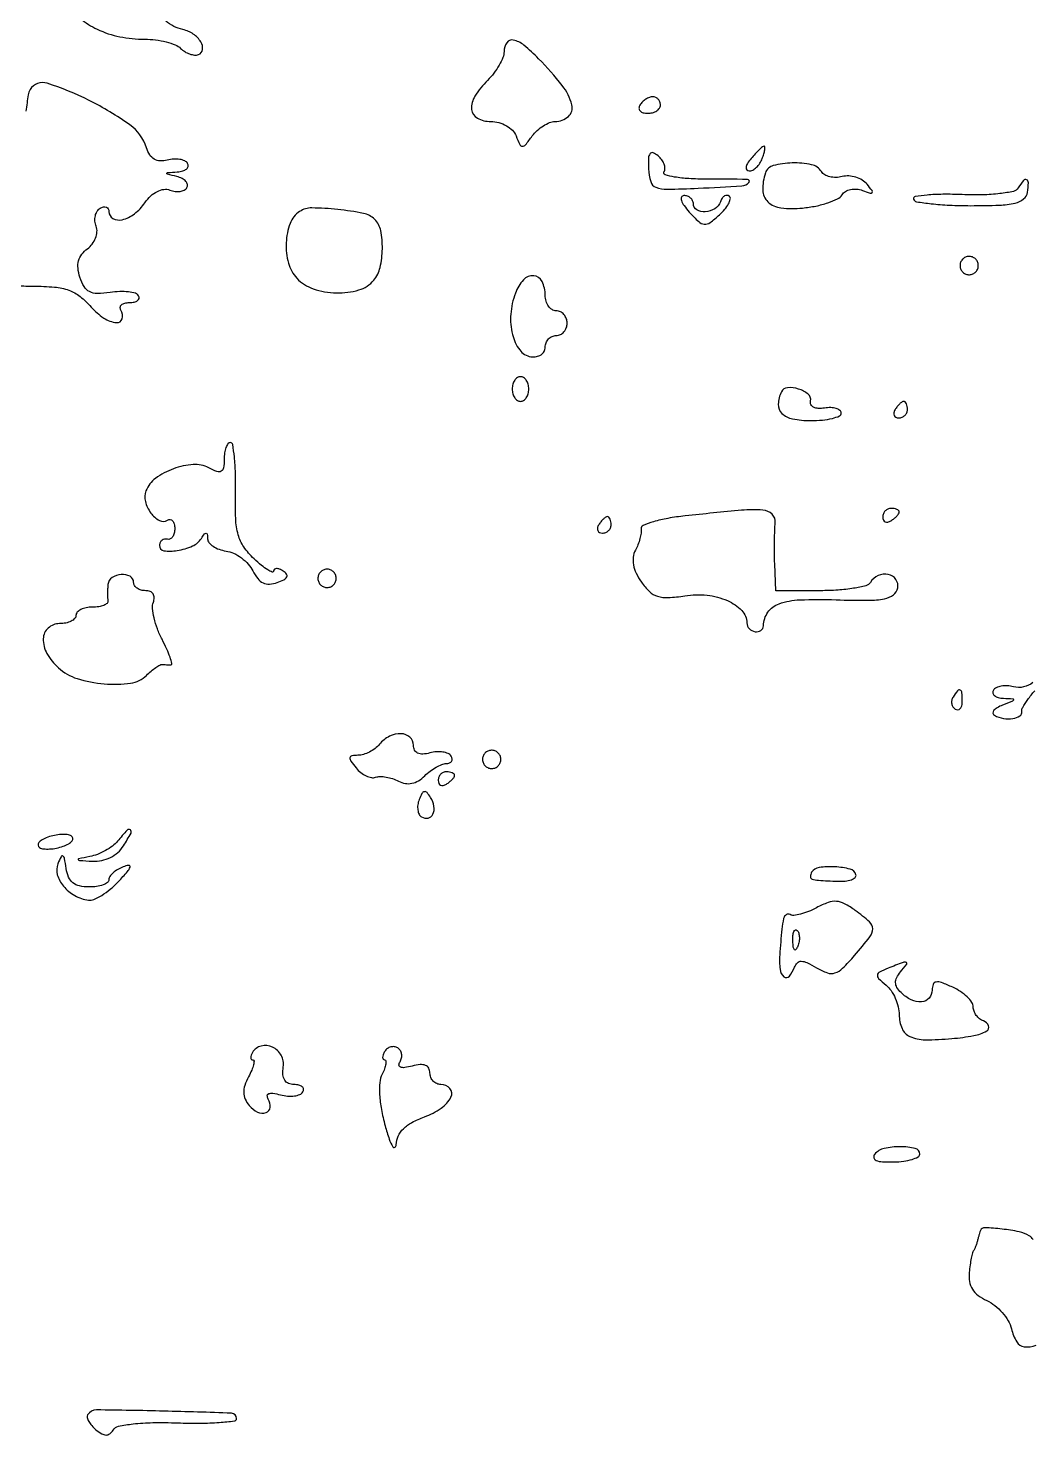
# Model space of a CAD drawing. Extents: x 0 to 5034, y 0 to 2560.
# Drawn here: x 1253.2 to 1375, y 575.2 to 746.3 of the extents above; entities that cross this region are included whole.
import ezdxf

# ---------------------------------------------------------------- set-up
doc = ezdxf.new("R2010")
doc.units = 0

msp = doc.modelspace()

# ---------------------------------------------------------------- linework, layer by layer
for points in [[(1259.513346, 747.544653, 0.068602), (1261.586474, 746.205061, 0.059181), (1264.318999, 745.304187, 0.050102), (1267.347053, 745, -0.030875), (1268.673964, 744.917985, -0.031528), (1269.971244, 744.673203, -0.03322), (1271.063992, 744.315987, -0.101101), (1271.7125, 743.8875, 0.058223), (1272.21645, 743.488995, 0.054982), (1272.808243, 743.208281, 0.059208), (1273.394767, 743.080333, 0.107242), (1273.880454, 743.1375, 0.284796), (1274.373278, 743.740658, 0.17359), (1274.171748, 744.669799, 0.104731), (1273.251743, 745.62612, 0.094796), (1271.990536, 746.169821, -0.12075), (1269.898018, 747.202216, -0.168648)], [(1251.972193, 715.067319, 0.018213), (1253.819665, 715, -0.022045), (1256.398027, 714.886264, -0.064771), (1258.129399, 714.50359, -0.079879), (1259.495865, 713.745857, -0.047378), (1260.848741, 712.458953, 0.067299), (1262.367183, 711.125292, 0.120246), (1263.921, 710.563448, 0.365534), (1264.603035, 711.023349, 0.210583), (1264.457295, 712.069098, -0.161617), (1264.373537, 712.421868, -0.19093), (1264.526266, 712.726548, -0.124827), (1264.921598, 712.932583, -0.058083), (1265.5, 713, 0.051127), (1266.083507, 713.059822, 0.111112), (1266.491459, 713.244773, 0.185971), (1266.661268, 713.51799, 0.187638), (1266.603045, 713.833269, 0.186945), (1266.214182, 714.127415, 0.040673), (1265.374176, 714.294787, 0.037116), (1264.308224, 714.338705, 0.028185), (1263.142837, 714.234272, -0.033494), (1261.594922, 714.112097, -0.119826), (1260.634654, 714.333611, -0.143938), (1259.982713, 714.942347, -0.056663), (1259.476257, 716.074807, -0.051095), (1259.247735, 717.17262, -0.09069), (1259.319287, 718.090984, -0.099219), (1259.701209, 718.868809, -0.071422), (1260.39482, 719.546749, 0.072714), (1260.977723, 720.11942, 0.070089), (1261.381011, 720.841876, 0.075006), (1261.549797, 721.598628, 0.109465), (1261.449197, 722.271794, -0.071693), (1261.305546, 722.904479, -0.074491), (1261.349432, 723.543388, -0.081686), (1261.5681, 724.090386, -0.119036), (1261.931826, 724.457866, -0.075934), (1262.34032, 724.631537, -0.153125), (1262.686224, 724.613024, -0.186788), (1262.915204, 724.40947, -0.11926), (1263, 724.059017, 0.27242), (1263.492158, 723.222748, 0.188973), (1264.606718, 723.073189, 0.104605), (1266.10059, 723.79224, 0.075827), (1267.379525, 725.13146, -0.050861), (1268.090514, 725.954228, -0.071274), (1268.883159, 726.513202, -0.08538), (1269.679172, 726.760793, -0.125049), (1270.404204, 726.675134, 0.058841), (1271.030465, 726.515983, 0.067969), (1271.645878, 726.518699, 0.078839), (1272.157332, 726.675508, 0.141527), (1272.480218, 726.967992, 0.19334), (1272.544627, 727.339631, 0.132581), (1272.346948, 727.724978, 0.09126), (1271.897095, 728.06779, 0.053549), (1271.262243, 728.308317, -0.002257), (1270.107656, 728.615063, -0.361541), (1270.03643, 728.716374, -0.369719), (1270.123246, 728.802509, -0.00229), (1271.309017, 728.883999, 0.051406), (1271.961974, 728.993905, 0.104465), (1272.422131, 729.232097, 0.16954), (1272.618654, 729.553297, 0.194075), (1272.558021, 729.90612, 0.148801), (1272.204892, 730.216957, 0.065578), (1271.603623, 730.399914, 0.056602), (1270.864732, 730.437877, 0.048545), (1270.095408, 730.314699, -0.074137), (1269.21375, 730.219309, -0.124347), (1268.50326, 730.429513, -0.118722), (1267.956085, 730.961595, -0.064016), (1267.557409, 731.819119, 0.16241), (1265.540734, 734.58888, 0.038938), (1260.600567, 737.560989, 0.037182), (1255.513468, 739.648756, 0.345974), (1253.429203, 738.885448, 0.100998), (1253.191053, 738.237586, 0.00677), (1252.919145, 736.271213, 0.009525)], [(1375.235813, 666.840911, -0.111), (1374.105057, 666.300229, -0.120758), (1372.888137, 666.319002, 0.048966), (1372.125111, 666.440514, 0.056882), (1371.391543, 666.401178, 0.065833), (1370.794035, 666.217206, 0.147827), (1370.441979, 665.90612, 0.194278), (1370.382164, 665.557243, 0.175084), (1370.577869, 665.245526, 0.105867), (1371.037761, 665.021917, 0.050739), (1371.690983, 664.929715, -0.005569), (1372.808895, 664.873805, -0.440334), (1372.908357, 664.750839, -0.264279), (1372.780195, 664.587802, -0.00365), (1371.566376, 664.102217, 0.036781), (1370.888082, 663.777258, 0.093681), (1370.475007, 663.424272, 0.207582), (1370.388578, 663.10893, 0.2415), (1370.566376, 662.857637, 0.076782), (1371.667082, 662.483268, 0.079968), (1372.813608, 662.466086, 0.110827), (1373.642195, 662.783054, 0.282101), (1373.902449, 663.34346, -0.165742), (1374.005958, 663.821225, -0.018771), (1374.620671, 664.760727, -0.0211), (1375.465326, 665.85103, -0.015668)], [(1375.260906, 599.16045, 0.117774), (1374.800498, 599.623299, 0.088117), (1373.584231, 600.105984, 0.022788), (1371.492829, 600.435875, 0.01554), (1369.394413, 600.603687, 0.310328), (1368.875, 600.283022, 0.028099), (1368.812004, 600.115514, 0.004793), (1368.713281, 599.789388, 0.005216), (1368.604881, 599.403607, 0.004629), (1368.5, 599, -0.016244), (1368.385743, 598.598831, -0.018093), (1368.249229, 598.220313, -0.017701), (1368.110608, 597.907984, -0.084577), (1367.997377, 597.75, 0.142626), (1367.887314, 597.55197, 0.008872), (1367.74853, 596.888454, 0.012551), (1367.615221, 596.079624, 0.008947), (1367.504986, 595.16814, 0.067914), (1367.542022, 594.05158, 0.098464), (1367.893194, 593.132777, 0.092319), (1368.590222, 592.377763, 0.053468), (1369.656586, 591.746701, -0.061713), (1370.614857, 591.15813, -0.045132), (1371.517166, 590.29317, -0.045777), (1372.233516, 589.299946, -0.071985), (1372.632385, 588.328561, 0.069526), (1373.277779, 586.734641, 0.236262), (1374.186518, 586.135072, 0.125432), (1375.649647, 586.326887, 0.015789)], [(1557.115, 263.193366, 0.000016), (1618.338811, 262.493314, 0.000014), (1679.769463, 261.794626, 0.006046)]]:
    msp.add_lwpolyline(points, format="xyb")
for points in [[(1311, 743.5, -0.095343), (1310.862493, 742.785434, -0.034745), (1310.4125, 741.853125, -0.032922), (1309.765364, 740.876005, -0.033666), (1309, 740, 0.054571), (1307.461264, 738.082971, 0.162861), (1307.059396, 736.471853, 0.256388), (1307.75727, 735.407608, 0.122718), (1309.393011, 735, -0.064925), (1310.375061, 734.871941, -0.06473), (1311.292513, 734.496302, -0.069488), (1312.024888, 733.931826, -0.101741), (1312.464431, 733.25, 0.018157), (1312.916725, 732.198261, 0.289816), (1313.230042, 732, 0.225928), (1313.601595, 732.176919, 0.011806), (1314.431663, 733.25, -0.048861), (1315.033762, 733.919519, -0.044016), (1315.774614, 734.485937, -0.046675), (1316.53607, 734.87416, -0.094835), (1317.193576, 735, 0.184242), (1318.811634, 735.617179, 0.281286), (1319.233897, 737.013847, 0.103572), (1318.060546, 739.374912, 0.025797), (1315.204545, 742.636462, 0.028579), (1313.416813, 744.278249, 0.121381), (1312.115617, 744.89743, 0.303529), (1311.33011, 744.577462, 0.149753)], [(1327.5, 737, 0.139169), (1327.392057, 736.620352, 0.191142), (1327.521475, 736.29375, 0.138808), (1327.889346, 736.073267, 0.066118), (1328.440983, 736, 0.062283), (1329.037096, 736.074545, 0.080552), (1329.542039, 736.29375, 0.097988), (1329.879982, 736.618621, 0.153634), (1330, 737, 0.092995), (1329.928382, 737.381732, 0.096318), (1329.723586, 737.70625, 0.099231), (1329.418051, 737.923444, 0.105429), (1329.059017, 738, 0.089642), (1328.653442, 737.926698, 0.053229), (1328.2129, 737.70625, 0.051032), (1327.806203, 737.382515, 0.06081)], [(1328.554328, 729.25027, 0.060518), (1328.810594, 727.707801, 0.232236), (1329.44955, 727.010704, 0.098015), (1330.787237, 726.771293, 0.006985), (1334.584731, 726.893905, 0.003301), (1339.886369, 727.17435, 0.193615), (1340.744781, 727.580519, 0.648556), (1340.581983, 727.96093, 0.003927), (1335.60765, 728, -0.014598), (1333.449291, 728.063029, -0.027812), (1331.724863, 728.260466, -0.033718), (1330.558194, 728.542285, -0.489219), (1330.429973, 728.886693, 0.145273), (1330.543491, 729.304916, 0.083314), (1330.444118, 729.822387, 0.070974), (1330.153132, 730.357979, 0.059741), (1329.708586, 730.826889, 0.072473), (1329.098814, 731.199094, 0.348733), (1328.732987, 731.098733, 0.151923), (1328.544662, 730.549657, 0.018157)], [(1341, 730.5, 0.035237), (1340.57205, 729.903434, 0.100348), (1340.396714, 729.425778, 0.22275), (1340.484197, 729.128897, 0.214681), (1340.770566, 729, 0.125677), (1341.201557, 729.11007, 0.064053), (1341.656816, 729.440625, 0.05745), (1342.065988, 729.926337, 0.054778), (1342.361626, 730.5, 0.019009), (1342.557685, 731.075405, 0.034664), (1342.666459, 731.559375, 0.044074), (1342.688496, 731.904913, 0.407084), (1342.59106, 732, 0.176553), (1342.395857, 731.928855, 0.014236), (1341.980891, 731.559375, 0.017822), (1341.50208, 731.074599, 0.012711)], [(1342.74609, 728.75, 0.085886), (1342.423593, 726.661599, 0.201924), (1343.049823, 725.246502, 0.162352), (1344.640287, 724.509787, 0.05281), (1347.263864, 724.493089, 0.025301), (1348.870152, 724.735442, 0.030492), (1350.344461, 725.129701, 0.031716), (1351.515237, 725.605055, 0.142995), (1352.058046, 726.09392, -0.119685), (1352.473527, 726.504107, -0.082897), (1353.090458, 726.747184, -0.074901), (1353.814987, 726.790996, -0.069431), (1354.540519, 726.622825, 0.011632), (1355.478004, 726.287882, 0.322102), (1355.713253, 726.361514, 0.333815), (1355.713223, 726.603552, 0.012059), (1355.104676, 727.373873, 0.0836), (1354.516429, 727.88078, 0.06127), (1353.729017, 728.234366, 0.060743), (1352.871408, 728.388953, 0.078355), (1352.076091, 728.309647, -0.059753), (1351.318488, 728.205654, -0.063034), (1350.571902, 728.287246, -0.070436), (1349.948239, 728.53302, -0.125957), (1349.553842, 728.912882, 0.206095), (1348.348068, 729.756919, 0.057099), (1345.995918, 729.969547, 0.057787), (1343.709965, 729.648883, 0.253059)], [(1373.458811, 726.933355, -0.203216), (1372.86719, 726.514331, -0.024019), (1371.243337, 726.24018, -0.024684), (1369.133112, 726.09251, -0.015325), (1366.649794, 726.117697, 0.011992), (1364.308803, 726.157045, 0.021215), (1362.379939, 726.061293, 0.018137), (1360.935333, 725.874934, 0.455823), (1360.75, 725.573231, 0.283367), (1361.113931, 725.257864, 0.011852), (1362.88736, 725.011442, 0.017435), (1365.098596, 724.835282, 0.011158), (1367.675055, 724.777778, 0.00921), (1371.16867, 724.842137, 0.048081), (1373.074482, 725.096975, 0.106736), (1374.117377, 725.590096, 0.1951), (1374.586571, 726.388889, 0.024623), (1374.700285, 727.563691, 0.300667), (1374.480352, 727.933204, 0.351905), (1374.096047, 727.844452, 0.028387)], [(1333.507326, 723.991904, 0.021283), (1334.64754, 722.834982, 0.165911), (1335.328565, 722.529805, 0.182263), (1336.020104, 722.719787, 0.026728), (1337.168445, 723.65244, 0.033276), (1337.828173, 724.33457, 0.053411), (1338.281749, 725.004066, 0.072577), (1338.482179, 725.563835, 0.262751), (1338.369226, 725.910536, 0.16774), (1338.088763, 726.032292, 0.156822), (1337.783944, 725.959657, 0.110311), (1337.497903, 725.685181, 0.060892), (1337.279762, 725.25, -0.169242), (1336.601143, 724.40794, -0.120854), (1335.44127, 724.027918, -0.153358), (1334.419825, 724.265215, -0.265536), (1334, 725, 0.114747), (1333.911291, 725.381451, 0.100386), (1333.660722, 725.70625, 0.093604), (1333.286066, 725.924228, 0.085274), (1332.845012, 726, 0.294779), (1332.566621, 725.820253, 0.18785), (1332.545578, 725.421983, 0.075929), (1332.87184, 724.779938, 0.028468)], [(1286.166645, 724.066849, 0.159194), (1285.008725, 722.610088, 0.078649), (1284.53656, 720.267421, 0.075845), (1284.808266, 717.795795, 0.122897), (1285.826514, 715.95584, 0.125349), (1287.820761, 714.67372, 0.074335), (1290.621198, 714.18268, 0.076173), (1293.364066, 714.53255, 0.150917), (1295.182738, 715.720186, 0.117699), (1295.944004, 717.262889, 0.052224), (1296.216795, 719.530384, 0.052363), (1296.018245, 721.749006, 0.148966), (1295.29628, 723.10372, 0.148431), (1293.916169, 723.841074, 0.022722), (1290.800688, 724.313658, 0.022623), (1287.655728, 724.502167, 0.150647)], [(1366.552786, 718.08541, 0.099038), (1366.401684, 717.679226, 0.097945), (1366.417584, 717.244476, 0.097945), (1366.597789, 716.848514, 0.099038), (1366.91459, 716.552786, 0.099038), (1367.320774, 716.401684, 0.097945), (1367.755524, 716.417584, 0.097945), (1368.151486, 716.597789, 0.099038), (1368.447214, 716.91459, 0.099038), (1368.598316, 717.320774, 0.097945), (1368.582416, 717.755524, 0.097945), (1368.402211, 718.151486, 0.099038), (1368.08541, 718.447214, 0.099038), (1367.679226, 718.598316, 0.097945), (1367.244476, 718.582416, 0.097945), (1366.848514, 718.402211, 0.099038)], [(1312.374691, 714.149101, 0.070126), (1311.814975, 711.608285, 0.079668), (1312.019525, 709.125354, 0.099272), (1312.898366, 707.254177, 0.199609), (1314.273391, 706.43038, 0.080534), (1314.932865, 706.440269, 0.104149), (1315.492809, 706.66604, 0.118374), (1315.86534, 707.0705, 0.12786), (1316, 707.588484, -0.093367), (1316.1015, 708.127296, -0.09643), (1316.391667, 708.585367, -0.099161), (1316.824591, 708.891958, -0.105014), (1317.333333, 709, 0.111732), (1317.841974, 709.115099, 0.100101), (1318.275, 709.440625, 0.094518), (1318.565493, 709.927262, 0.087646), (1318.666667, 710.5, 0.087646), (1318.565493, 711.072738, 0.094518), (1318.275, 711.559375, 0.100101), (1317.841974, 711.884901, 0.111732), (1317.333333, 712, -0.140656), (1316.824882, 712.14592, -0.099881), (1316.391667, 712.556072, -0.085021), (1316.099885, 713.169473, -0.0687), (1316, 713.893011, 0.112089), (1315.618274, 715.574405, 0.269715), (1314.600529, 716.266825, 0.231391), (1313.350622, 715.761416, 0.094003)], [(1312, 702.5, 0.064853), (1312.074694, 701.926543, 0.082425), (1312.29375, 701.440625, 0.098894), (1312.618646, 701.115568, 0.148195), (1313, 701, 0.148195), (1313.381354, 701.115568, 0.098894), (1313.70625, 701.440625, 0.082425), (1313.925306, 701.926543, 0.064853), (1314, 702.5, 0.064853), (1313.925306, 703.073457, 0.082425), (1313.70625, 703.559375, 0.098894), (1313.381354, 703.884432, 0.148195), (1313, 704, 0.148195), (1312.618646, 703.884432, 0.098894), (1312.29375, 703.559375, 0.082425), (1312.074694, 703.073457, 0.064853)], [(1344.689105, 702.160933, 0.102372), (1344.311297, 700.65265, 0.212162), (1344.74891, 699.546486, 0.148766), (1346.043351, 698.871616, 0.046339), (1348.25, 698.666667, 0.023087), (1349.684027, 698.732917, 0.037577), (1350.885087, 698.935937, 0.044223), (1351.73653, 699.228491, 0.309607), (1351.954552, 699.583333, 0.217764), (1351.785776, 699.908814, 0.09406), (1351.341782, 700.137722, 0.068062), (1350.692595, 700.237524, 0.04389), (1349.932345, 700.18338, -0.052063), (1349.172602, 700.141712, -0.105733), (1348.597117, 700.294758, -0.160857), (1348.279462, 700.615087, -0.173779), (1348.227793, 701.050543, 0.286053), (1347.945398, 701.871755, 0.094859), (1346.773524, 702.501657, 0.092617), (1345.432738, 702.662443, 0.2703)], [(1358.5, 700, 0.082592), (1358.343488, 699.6179, 0.161196), (1358.3746, 699.29375, 0.182303), (1358.586039, 699.078288, 0.108972), (1358.940983, 699, 0.093332), (1359.345238, 699.076123, 0.09642), (1359.688914, 699.29375, 0.099167), (1359.918938, 699.618444, 0.105053), (1360, 700, 0.042167), (1359.967655, 700.382849, 0.061769), (1359.870461, 700.70625, 0.081139), (1359.727648, 700.92554, 0.210953), (1359.559017, 701, 0.151918), (1359.34829, 700.934461, 0.038439), (1359.066025, 700.70625, 0.035638), (1358.768994, 700.382774, 0.029505)], [(1277, 693.964816, -0.034767), (1276.927389, 692.921819, -0.236058), (1276.643134, 692.50867, -0.221655), (1276.127573, 692.473418, -0.030863), (1275.128356, 692.931306, 0.142325), (1273.250156, 693.328972, 0.069772), (1270.839432, 692.80651, 0.069811), (1268.667111, 691.641851, 0.143098), (1267.500643, 690.123252, 0.158051), (1267.426842, 688.834961, 0.094716), (1268.093095, 687.438475, 0.111831), (1269.130577, 686.539419, 0.267327), (1270.113307, 686.570027, -0.164171), (1270.449263, 686.648029, -0.190638), (1270.739534, 686.499096, -0.123371), (1270.935851, 686.11687, -0.057307), (1271, 685.559017, -0.05711), (1270.933733, 684.980735, -0.093804), (1270.735625, 684.531399, -0.131107), (1270.442032, 684.280191, -0.181447), (1270.1, 684.25, 0.110359), (1269.752726, 684.267768, 0.124958), (1269.44835, 684.132812, 0.119101), (1269.235133, 683.862435, 0.094319), (1269.145448, 683.5, 0.389709), (1269.674146, 682.857727, 0.076387), (1271.310338, 682.879977, 0.062094), (1273.157053, 683.431272, 0.1478), (1274.234687, 684.35306, -0.017927), (1274.604667, 684.887456, -0.248438), (1274.810123, 684.984776, -0.365195), (1274.947314, 684.85826, -0.028155), (1274.984687, 684.319551, 0.167595), (1275.155517, 683.844305, 0.07605), (1275.649086, 683.391991, 0.062673), (1276.372604, 683.02917, 0.049288), (1277.224968, 682.819551, -0.07365), (1278.153135, 682.542897, -0.05007), (1279.10191, 681.978327, -0.049713), (1279.927824, 681.229966, -0.068735), (1280.490136, 680.404539, 0.052198), (1281.079161, 679.475527, 0.113803), (1281.734134, 678.95149, 0.12571), (1282.507196, 678.796346, 0.071451), (1283.448791, 678.982037, 0.03139), (1284.264119, 679.326878, 0.157756), (1284.613092, 679.669232, 0.288942), (1284.584809, 680.019723, 0.093808), (1284.183624, 680.386514, 0.043815), (1283.729482, 680.614922, 0.095276), (1283.347689, 680.687734, 0.173405), (1283.101312, 680.599213, 0.224269), (1283, 680.384703, -0.519952), (1282.828714, 680.26452, -0.053886), (1282.302998, 680.521587, -0.032477), (1281.53853, 681.075932, -0.015466), (1280.627228, 681.880475, -0.053019), (1279.391062, 683.316719, -0.084232), (1278.70671, 684.783042, -0.058132), (1278.403075, 686.759095, -0.014246), (1278.377228, 690.054862, 0.01184), (1278.370318, 692.334299, 0.019603), (1278.243623, 694.253697, 0.014427), (1278.041632, 695.752463, 0.367319), (1277.75, 696.000073, 0.239408), (1277.462389, 695.853952, 0.069536), (1277.220313, 695.402186, 0.053281), (1277.05471, 694.744319, 0.03505)], [(1357, 686.940983, 0.108972), (1357.078288, 686.586039, 0.182303), (1357.29375, 686.3746, 0.161196), (1357.6179, 686.343488, 0.082592), (1358, 686.5, 0.029505), (1358.382774, 686.768994, 0.035638), (1358.70625, 687.066025, 0.038439), (1358.934461, 687.34829, 0.151918), (1359, 687.559017, 0.210953), (1358.92554, 687.727648, 0.081139), (1358.70625, 687.870461, 0.061769), (1358.382849, 687.967655, 0.042167), (1358, 688, 0.105053), (1357.618444, 687.918938, 0.099167), (1357.29375, 687.688914, 0.09642), (1357.076123, 687.345238, 0.093332)], [(1322.5, 686, 0.082592), (1322.343488, 685.6179, 0.161196), (1322.3746, 685.29375, 0.182303), (1322.586039, 685.078288, 0.108972), (1322.940983, 685, 0.093332), (1323.345238, 685.076123, 0.09642), (1323.688914, 685.29375, 0.099167), (1323.918938, 685.618444, 0.105053), (1324, 686, 0.042167), (1323.967655, 686.382849, 0.061769), (1323.870461, 686.70625, 0.081139), (1323.727648, 686.92554, 0.210953), (1323.559017, 687, 0.151918), (1323.34829, 686.934461, 0.038439), (1323.066025, 686.70625, 0.035638), (1322.768994, 686.382774, 0.029505)], [(1333, 687.087003, 0.017195), (1330.902428, 686.789888, 0.028343), (1329.160095, 686.378682, 0.027973), (1327.887683, 685.922317, 0.342732), (1327.651388, 685.5, -0.075574), (1327.651085, 685.005814, -0.028218), (1327.507493, 684.325103, -0.027185), (1327.26459, 683.588849, -0.0296), (1326.948947, 682.904606, 0.094177), (1326.68881, 682.074244, 0.075867), (1326.722202, 681.137894, 0.064332), (1327.054719, 680.119433, 0.041761), (1327.679055, 679.047825, 0.050747), (1328.669814, 677.900775, 0.113171), (1329.658156, 677.319581, 0.091081), (1330.940472, 677.159049, 0.025367), (1332.961402, 677.377837, -0.06603), (1335.659663, 677.449885, -0.076935), (1338.137132, 676.794163, -0.095835), (1339.882147, 675.591614, -0.196553), (1340.5, 674.080611, 0.196468), (1340.782381, 673.389709, 0.159381), (1341.498512, 673.018062, 0.192049), (1342.202066, 673.173084, 0.243135), (1342.515313, 673.75, -0.149809), (1343.051236, 675.379084, -0.154582), (1344.402328, 676.403705, -0.076696), (1346.933482, 676.887885, -0.017099), (1351.348509, 676.895477, 0.007672), (1355.248288, 676.828666, 0.047936), (1357.233112, 677.015817, 0.115482), (1358.301782, 677.492744, 0.18447), (1358.823324, 678.331578, 0.20469), (1358.59844, 679.37446, 0.191316), (1357.680642, 679.971251, 0.156727), (1356.448139, 679.832077, 0.149564), (1355.5, 679, -0.194165), (1354.967949, 678.60908, -0.021638), (1353.465225, 678.29375, -0.023783), (1351.570094, 678.072902, -0.017115), (1349.440983, 678), (1344, 678), (1343.884846, 681.25, -0.006406), (1343.853813, 682.622611, -0.005591), (1343.855809, 684.059375, -0.00563), (1343.886769, 685.358331, -0.016572), (1343.947704, 686.25, 0.229251), (1343.568755, 687.290264, 0.175374), (1342.449759, 687.794715, 0.042354), (1339.861124, 687.773098, 0.00333)], [(1262.881579, 678.75, 0.012922), (1262.844913, 678.21645, 0.010693), (1262.83273, 677.646875, 0.01084), (1262.844069, 677.123931, 0.028319), (1262.881579, 676.75, -0.258827), (1262.776963, 676.463346, -0.083952), (1262.377714, 676.220312, -0.059023), (1261.757702, 676.054452, -0.035886), (1261, 676, 0.048028), (1260.234582, 675.926307, 0.068025), (1259.5875, 675.70625, 0.088204), (1259.151477, 675.381882, 0.191087), (1259, 675, -0.191087), (1258.848523, 674.618118, -0.088204), (1258.4125, 674.29375, -0.068025), (1257.765418, 674.073693, -0.048028), (1257, 674, 0.186803), (1255.619516, 673.465594, 0.204458), (1255.024924, 672.164792, 0.135494), (1255.473509, 670.36269, 0.080654), (1256.863503, 668.623528, 0.109236), (1259.143467, 667.324293, 0.053848), (1262.434179, 666.682021, 0.054359), (1265.63801, 666.757157, 0.164803), (1267.566926, 667.709783, -0.019381), (1268.127525, 668.228528, -0.02449), (1268.685954, 668.660954, -0.023782), (1269.176443, 668.970098, -0.146382), (1269.464286, 669.035714, 0.005156), (1269.707473, 669.022019, 0.003077), (1269.997052, 669.010491, 0.003079), (1270.285685, 669.002558, 0.00533), (1270.52568, 669, 0.487157), (1270.649699, 669.158433, 0.022885), (1270.427519, 669.907763, 0.023178), (1270.028945, 670.904628, 0.012637), (1269.453326, 672.090257, -0.029542), (1268.881588, 673.376812, -0.03211), (1268.483624, 674.686863, -0.033942), (1268.293967, 675.841074, -0.115867), (1268.396261, 676.590257, 0.088888), (1268.503056, 677.148269, 0.149546), (1268.370039, 677.60211, 0.153509), (1268.009568, 677.896099, 0.095166), (1267.468615, 678, -0.066306), (1266.907207, 678.074778, -0.083434), (1266.431406, 678.29375, -0.099317), (1266.113181, 678.618655, -0.145266), (1266, 679, 0.27204), (1265.56283, 679.744041, 0.148157), (1264.493174, 679.976703, 0.129879), (1263.374567, 679.583135, 0.223545)], [(1288.552786, 680.08541, 0.099038), (1288.401684, 679.679226, 0.097945), (1288.417584, 679.244476, 0.097945), (1288.597789, 678.848514, 0.099038), (1288.91459, 678.552786, 0.099038), (1289.320774, 678.401684, 0.097945), (1289.755524, 678.417584, 0.097945), (1290.151486, 678.597789, 0.099038), (1290.447214, 678.91459, 0.099038), (1290.598316, 679.320774, 0.097945), (1290.582416, 679.755524, 0.097945), (1290.402211, 680.151486, 0.099038), (1290.08541, 680.447214, 0.099038), (1289.679226, 680.598316, 0.097945), (1289.244476, 680.582416, 0.097945), (1288.848514, 680.402211, 0.099038)], [(1365.542705, 665.069098, 0.090093), (1365.387618, 664.673795, 0.095385), (1365.385962, 664.257398, 0.099739), (1365.536973, 663.88478, 0.108766), (1365.817021, 663.613087, 0.158515), (1366.139071, 663.534562, 0.191218), (1366.417083, 663.669932, 0.126631), (1366.605052, 664.024148, 0.059057), (1366.666667, 664.543989, 0.019984), (1366.623697, 665.618676, 0.269722), (1366.40792, 665.929499, 0.350126), (1366.086603, 665.852054, 0.02679)], [(1295.861679, 659.333333, -0.057787), (1295.327625, 658.823065, -0.043616), (1294.63954, 658.391667, -0.04457), (1293.91034, 658.097242, -0.0738), (1293.255111, 658, 0.041309), (1292.513749, 657.938645, 0.3254), (1292.285751, 657.706538, 0.194544), (1292.38352, 657.301779, 0.017859), (1293.027641, 656.466695, 0.051485), (1293.596029, 655.909791, 0.056571), (1294.249465, 655.500763, 0.064098), (1294.88589, 655.291094, 0.135205), (1295.400085, 655.331568, -0.089625), (1295.94096, 655.42361, -0.038867), (1296.670563, 655.359306, -0.036842), (1297.456279, 655.167649, -0.040384), (1298.180554, 654.866855, 0.074307), (1299.008752, 654.586862, 0.093998), (1299.815431, 654.594746, 0.088583), (1300.598956, 654.902189, 0.05876), (1301.359125, 655.501983, -0.03386), (1302.015773, 656.075245, -0.033012), (1302.749169, 656.559957, -0.03484), (1303.449633, 656.896902, -0.09496), (1303.987588, 657, 0.087554), (1304.37681, 657.068682, 0.166416), (1304.621462, 657.266173, 0.178544), (1304.683785, 657.560757, 0.102532), (1304.558021, 657.90612, 0.15438), (1304.198685, 658.21553, 0.064046), (1303.575304, 658.392509, 0.054994), (1302.805232, 658.422423, 0.046215), (1301.999004, 658.289489, -0.047928), (1301.125128, 658.148468, -0.125278), (1300.504533, 658.264635, -0.173113), (1300.134968, 658.628138, -0.11319), (1300, 659.216702, 0.214295), (1299.559709, 660.19683, 0.176348), (1298.483807, 660.623172, 0.125786), (1297.07524, 660.305108, 0.101782)], [(1308.552786, 658.08541, 0.099038), (1308.401684, 657.679226, 0.097945), (1308.417584, 657.244476, 0.097945), (1308.597789, 656.848514, 0.099038), (1308.91459, 656.552786, 0.099038), (1309.320774, 656.401684, 0.097945), (1309.755524, 656.417584, 0.097945), (1310.151486, 656.597789, 0.099038), (1310.447214, 656.91459, 0.099038), (1310.598316, 657.320774, 0.097945), (1310.582416, 657.755524, 0.097945), (1310.402211, 658.151486, 0.099038), (1310.08541, 658.447214, 0.099038), (1309.679226, 658.598316, 0.097945), (1309.244476, 658.582416, 0.097945), (1308.848514, 658.402211, 0.099038)], [(1303, 654.940983, 0.108972), (1303.078288, 654.586039, 0.182303), (1303.29375, 654.3746, 0.161196), (1303.6179, 654.343488, 0.082592), (1304, 654.5, 0.029505), (1304.382774, 654.768994, 0.035638), (1304.70625, 655.066025, 0.038439), (1304.934461, 655.34829, 0.151918), (1305, 655.559017, 0.210953), (1304.92554, 655.727648, 0.081139), (1304.70625, 655.870461, 0.061769), (1304.382849, 655.967655, 0.042167), (1304, 656, 0.105053), (1303.618444, 655.918938, 0.099167), (1303.29375, 655.688914, 0.09642), (1303.076123, 655.345238, 0.093332)], [(1300.682837, 652.615871, 0.058511), (1300.521214, 651.981629, 0.067768), (1300.522896, 651.358823, 0.078711), (1300.680128, 650.841624, 0.142196), (1300.974576, 650.515713, 0.191013), (1301.771326, 650.37394, 0.23802), (1302.353794, 650.834197, 0.152732), (1302.482104, 651.803525, 0.095806), (1302.07318, 652.881592, 0.03936), (1301.644526, 653.466726, 0.268353), (1301.319611, 653.580022, 0.227867), (1301.0198, 653.35823, 0.029854)], [(1264.049824, 647.560034, -0.059939), (1263.434823, 646.977448, -0.033442), (1262.566204, 646.418552, -0.03286), (1261.598613, 645.96399, -0.045339), (1260.677379, 645.696217, 0.002403), (1259.314845, 645.424181, 0.515585), (1259.268507, 645.319534, 0.248645), (1259.418873, 645.227722, 0.001637), (1261.009453, 645.136182, 0.063754), (1262.125888, 645.217962, 0.065068), (1263.177486, 645.578639, 0.066463), (1264.082041, 646.188346, 0.071805), (1264.767927, 647, 0.011292), (1265.683854, 648.54313, 0.371139), (1265.605007, 648.93678, 0.392005), (1265.21841, 648.903903, 0.011511)], [(1255.566376, 648.047371, 0.03916), (1254.888611, 647.739238, 0.098056), (1254.475007, 647.390535, 0.206857), (1254.386307, 647.06611, 0.22873), (1254.566376, 646.797634, 0.106926), (1255.059266, 646.635808, 0.039569), (1255.79375, 646.617374, 0.036987), (1256.624785, 646.724284, 0.03665), (1257.433624, 646.952629, 0.03916), (1258.111389, 647.260762, 0.098056), (1258.524993, 647.609465, 0.206857), (1258.613693, 647.93389, 0.22873), (1258.433624, 648.202366, 0.106926), (1257.940734, 648.364192, 0.039569), (1257.20625, 648.382626, 0.036987), (1256.375215, 648.275716, 0.03665)], [(1256.800411, 644.823113, 0.168758), (1256.731583, 643.492164, 0.104365), (1257.47729, 642.09638, 0.090662), (1258.845033, 640.964506, 0.091443), (1260.520744, 640.394076, 0.139408), (1261.18183, 640.481381, 0.03737), (1262.129841, 640.978594, 0.034847), (1263.166409, 641.730268, 0.029892), (1264.146335, 642.655767, 0.008397), (1265.258781, 643.880491, 0.102263), (1265.57036, 644.428756, 0.550207), (1265.410503, 644.621248, 0.05961), (1264.726474, 644.448532, 0.042048), (1264.065871, 644.129055, 0.049755), (1263.507152, 643.718313, 0.057097), (1263.122558, 643.282781, 0.153513), (1263, 642.893011, -0.239888), (1262.825658, 642.55054, -0.069342), (1262.286056, 642.262322, -0.053149), (1261.500445, 642.065137, -0.034944), (1260.569551, 642, -0.054984), (1259.420807, 642.126709, -0.116626), (1258.620418, 642.515237, -0.122281), (1258.102084, 643.206611, -0.063825), (1257.810521, 644.25, 0.008851), (1257.608248, 645.482134, 0.222122), (1257.414919, 645.754337, 0.431283), (1257.187169, 645.684316, 0.018034)], [(1348.367878, 643.786222, 0.128551), (1348.209012, 643.268761, 0.331154), (1348.41636, 642.963984, 0.069297), (1349.180848, 642.812633, 0.004275), (1351.5, 642.7, 0.033462), (1352.440512, 642.725326, 0.060493), (1353.192188, 642.889205, 0.094945), (1353.651489, 643.155131, 0.290834), (1353.75, 643.484527, 0.26794), (1353.052136, 644.163613, 0.048083), (1351.186312, 644.449591, 0.04802), (1349.270156, 644.372963, 0.223957)], [(1348.965344, 639.481452, -0.026002), (1347.975164, 639.016016, -0.033129), (1347.017921, 638.697543, -0.035019), (1346.211488, 638.54668, -0.168699), (1345.762549, 638.646753, 0.292217), (1345.291876, 638.639679, 0.185434), (1344.962187, 638.178325, 0.041712), (1344.740439, 636.889498, 0.00411), (1344.492562, 633.75, 0.044694), (1344.525445, 631.997275, 0.193922), (1345.006324, 631.098268, 0.41406), (1345.656361, 631.156015, 0.087624), (1346.286013, 632.25, -0.108234), (1346.627628, 632.791172, -0.206495), (1347.095735, 632.980762, -0.10776), (1347.794938, 632.811778, -0.020659), (1348.951585, 632.190167, 0.04719), (1350.272344, 631.568153, 0.166301), (1351.197734, 631.553118, 0.118474), (1352.124044, 632.120008, 0.01887), (1353.581017, 633.690167, 0.011304), (1355.441522, 635.955089, 0.163562), (1355.783993, 636.920723, 0.220907), (1355.412312, 637.756915, 0.022528), (1353.67137, 639.143716, 0.033343), (1352.361412, 639.966718, 0.106055), (1351.374028, 640.253815, 0.106952), (1350.360564, 640.109497, 0.034227)], [(1346.683114, 634.8125, -0.054073), (1346.461564, 634.395823, -0.470617), (1346.279315, 634.37858, -0.168741), (1346.137993, 634.670344, -0.018894), (1346.078947, 635.416667, -0.028489), (1346.089945, 636.112848, -0.077125), (1346.200665, 636.592839, -0.208169), (1346.385309, 636.77538, -0.296942), (1346.604167, 636.729167, -0.126455), (1346.797407, 636.402231, -0.060344), (1346.876576, 635.916927, -0.05415), (1346.839148, 635.359369, -0.051402)], [(1357.65305, 632.132621, 0.022014), (1356.606923, 631.666793, 0.251782), (1356.355382, 631.310348, 0.23464), (1356.50528, 630.886208, 0.019356), (1357.40305, 630.080461, -0.070581), (1358.014576, 629.406876, -0.044599), (1358.530896, 628.477453, -0.043996), (1358.882433, 627.45115, -0.060591), (1359, 626.484544, 0.101848), (1359.344351, 624.811566, 0.186959), (1360.304585, 623.832413, 0.106546), (1362.132052, 623.436761, 0.022607), (1365.405123, 623.581807, 0.022571), (1368.049617, 623.939996, 0.082136), (1369.640084, 624.509175, 0.376438), (1369.861564, 625.129049, 0.215986), (1369.25, 625.720238, -0.0816), (1368.772201, 625.98491, -0.0673), (1368.367188, 626.404523, -0.06835), (1368.09354, 626.909249, -0.090326), (1368, 627.422818, 0.151446), (1367.825726, 627.984986, 0.05144), (1367.265625, 628.644579, 0.045522), (1366.45667, 629.28946, 0.038647), (1365.5, 629.818046, 0.016473), (1364.15676, 630.377402, 0.124794), (1363.480109, 630.454421, 0.276617), (1363.124511, 630.169963, 0.089324), (1363, 629.478561, -0.18187), (1362.633196, 628.503496, -0.195246), (1361.726874, 628.04819, -0.134869), (1360.464844, 628.288578, -0.08245), (1359.223794, 629.176206, -0.060657), (1358.73472, 629.800892, -0.128718), (1358.562063, 630.385791, -0.125475), (1358.696382, 630.99033, -0.05617), (1359.146238, 631.676206, 0.011166), (1359.911884, 632.64184, 0.521314), (1359.846126, 632.844991, 0.166053), (1359.467515, 632.832698, 0.003337)], [(1280.444954, 621.910933, 0.046372), (1280.271427, 621.56148, 0.100959), (1280.22189, 621.267587, 0.178835), (1280.299549, 621.077677, 0.210188), (1280.476167, 621, -0.411553), (1280.625108, 620.852407, -0.062961), (1280.571351, 620.393723, -0.041076), (1280.347428, 619.72812, -0.021194), (1279.96579, 618.936078, 0.039886), (1279.504143, 617.878746, 0.088814), (1279.369231, 617.014049, 0.102258), (1279.548564, 616.234793, 0.065775), (1280.043913, 615.447088, 0.109495), (1281.054845, 614.662579, 0.194006), (1282.092379, 614.601732, 0.29599), (1282.592116, 615.231762, 0.163587), (1282.35994, 616.226622, -0.133525), (1282.236398, 616.643516, -0.323979), (1282.408888, 616.893491, -0.124412), (1282.928659, 616.941774, -0.025218), (1283.842632, 616.751404, 0.042871), (1284.708733, 616.602652, 0.052514), (1285.52937, 616.619503, 0.061468), (1286.18892, 616.78668, 0.162969), (1286.558021, 617.09388, 0.168206), (1286.634874, 617.437103, 0.190082), (1286.477104, 617.733827, 0.121123), (1286.07737, 617.934548, 0.05613), (1285.496159, 618, -0.10085), (1284.808683, 618.140089, -0.156524), (1284.354408, 618.532586, -0.122872), (1284.146294, 619.197864, -0.050898), (1284.187142, 620.146137, 0.165534), (1283.927097, 621.548617, 0.155921), (1282.860448, 622.542337, 0.172283), (1281.498445, 622.678235, 0.196329)], [(1296.510081, 622.016312, 0.041135), (1296.311308, 621.626306, 0.089178), (1296.241021, 621.298542, 0.166345), (1296.305549, 621.087185, 0.240696), (1296.476167, 621, -0.364748), (1296.635481, 620.865946, -0.083581), (1296.637386, 620.485937, -0.050287), (1296.485875, 619.92151, -0.025778), (1296.190589, 619.25, 0.095294), (1295.903697, 618.236356, 0.036115), (1295.883601, 616.759159, 0.031282), (1296.100389, 614.978332, 0.021635), (1296.55723, 613, 0.012103), (1297.054161, 611.361177, 0.051954), (1297.471812, 610.432013, 0.434331), (1297.727202, 610.373546, 0.237167), (1297.901825, 610.685272, -0.093708), (1298.151408, 611.742797, -0.093459), (1298.769989, 612.637316, -0.073244), (1299.811636, 613.401879, -0.035008), (1301.333333, 614.075893, 0.064343), (1303.357363, 615.118035, 0.1245), (1304.548981, 616.479202, 0.306064), (1304.422598, 617.50432, 0.216832), (1303.333333, 618, -0.104623), (1302.824584, 618.107632, -0.099092), (1302.391667, 618.413124, -0.096536), (1302.101519, 618.869536, -0.093721), (1302, 619.40638, 0.123759), (1301.855521, 619.981152, 0.178307), (1301.466921, 620.325685, 0.117199), (1300.803549, 620.418574, 0.040413), (1299.843628, 620.248857, -0.025199), (1298.929131, 620.058342, -0.124338), (1298.409073, 620.106535, -0.323992), (1298.236472, 620.356488, -0.133606), (1298.35994, 620.773378, 0.085731), (1298.545019, 621.233374, 0.093786), (1298.556779, 621.714043, 0.100336), (1298.395075, 622.140323, 0.114154), (1298.08541, 622.447214, 0.106468), (1297.675905, 622.592734, 0.099401), (1297.231932, 622.562118, 0.096033), (1296.821919, 622.359753, 0.092075)], [(1356.028358, 609.535456, 0.227365), (1355.921654, 609.110858, 0.250729), (1356.190136, 608.787046, 0.084083), (1356.984863, 608.609794, 0.020437), (1358.333969, 608.595221, 0.025005), (1359.547154, 608.692565, 0.039259), (1360.569978, 608.909017, 0.046241), (1361.297544, 609.199141, 0.281863), (1361.5, 609.529747, 0.346224), (1360.948158, 610.231159, 0.0592), (1359.144102, 610.44742, 0.055011), (1357.168391, 610.231473, 0.166175)], [(1260.415034, 577.863307, 0.202525), (1260.36443, 577.535968, 0.066126), (1260.548707, 577.072344, 0.053423), (1260.914899, 576.556278, 0.038569), (1261.421983, 576.064749, 0.039654), (1262.119943, 575.573329, 0.12833), (1262.660416, 575.418541, 0.173759), (1263.108527, 575.567248, 0.08841), (1263.509481, 576.015341, -0.204063), (1264.164545, 576.477699, -0.025047), (1265.933348, 576.766668, -0.023913), (1268.329198, 576.920307, -0.012162), (1271.348509, 576.895852, 0.009868), (1274.09056, 576.861062, 0.016415), (1276.39925, 576.953169, 0.01035), (1278.240392, 577.125632, 0.381177), (1278.5, 577.416689, 0.40354), (1277.871117, 578.069007, 0.002972), (1269.665939, 578.320444, 0.003388), (1261.510626, 578.466559, 0.263056)]]:
    msp.add_lwpolyline(points, format="xyb", close=True)

doc.saveas('drawing.dxf')
